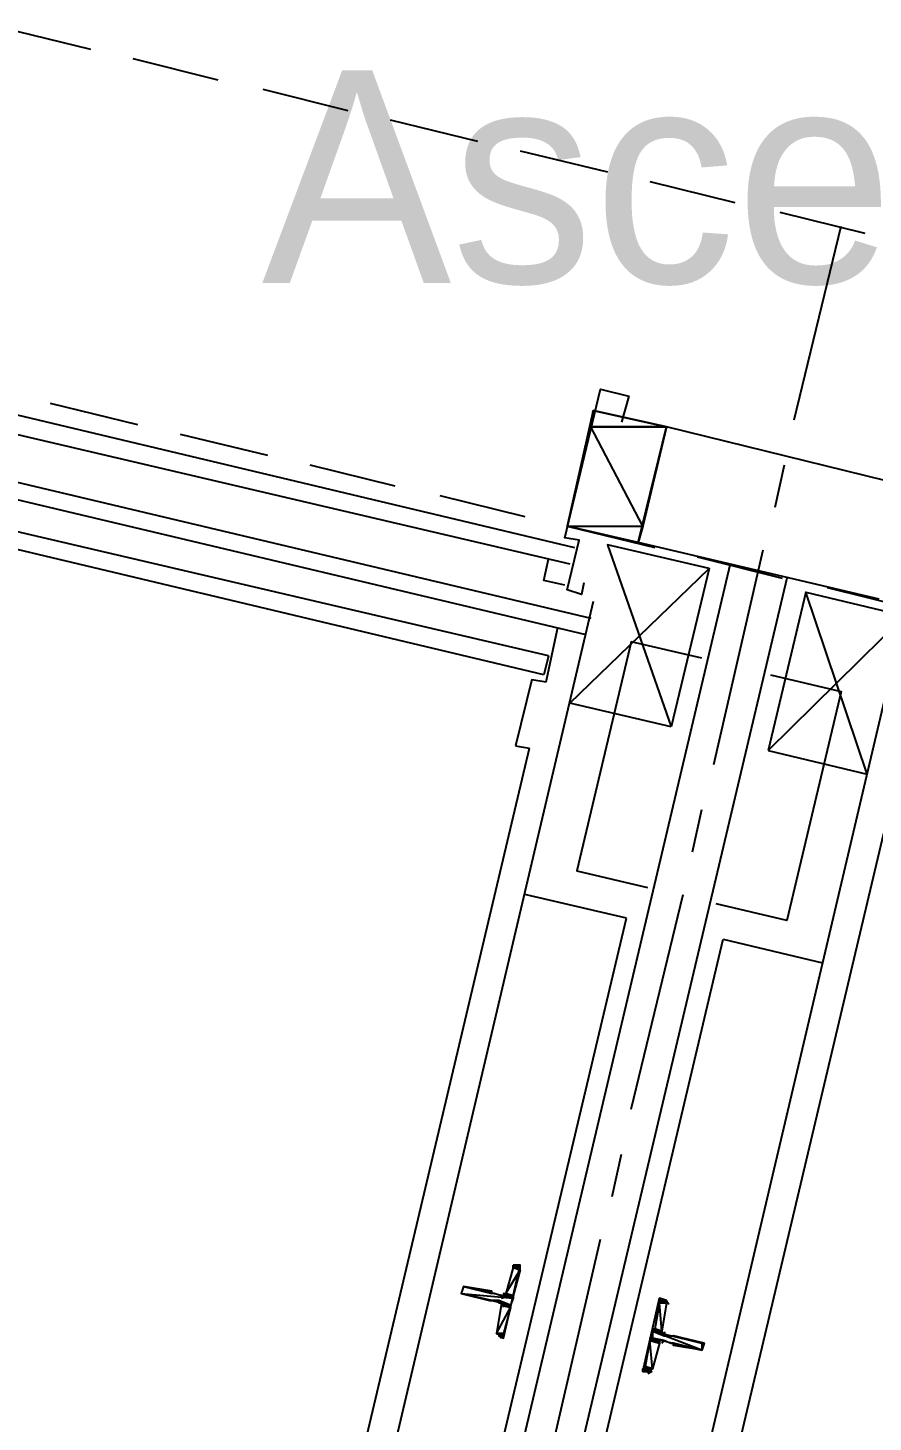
# Model space of a CAD drawing. Header units: feet. Extents: x -84 to 198, y -22 to 181.
# Drawn here: x 78.49 to 83.26, y 113.74 to 121.62 of the extents above; entities that cross this region are included whole.
import ezdxf
from ezdxf.enums import TextEntityAlignment as Align

# ---------------------------------------------------------------- set-up
doc = ezdxf.new("R2010")
doc.units = ezdxf.units.FT
for name, color, linetype in [('A-LINEA', 7, 'CONTINUOUS'), ('A-LINEA-FINA', 9, 'CONTINUOUS'), ('A-MURO-CONCRETO', 8, 'CONTINUOUS'), ('A-NOMBRE-ESPACIO', 2, 'CONTINUOUS')]:
    doc.layers.add(name, color=color, linetype=linetype)

msp = doc.modelspace()

# ---------------------------------------------------------------- linework, layer by layer
at = {"layer": 'A-LINEA'}
for p, q in [((78.3467, 121.6178), (78.84, 121.4978)), ((78.3467, 121.6178), (78.84, 121.4978)), ((79.08, 121.4444), (79.56, 121.3244)), ((79.08, 121.4444), (79.56, 121.3244)), ((79.8133, 121.2711), (80.2933, 121.1511)), ((79.8133, 121.2711), (80.2933, 121.1511)), ((80.5333, 121.0978), (81.0267, 120.9778)), ((80.5333, 121.0978), (81.0267, 120.9778)), ((81.2667, 120.9244), (81.76, 120.8044)), ((81.2667, 120.9244), (81.76, 120.8044)), ((82, 120.7511), (82.48, 120.6311)), ((82, 120.7511), (82.48, 120.6311)), ((82.7333, 120.5778), (83.2133, 120.4578)), ((82.7333, 120.5778), (83.2133, 120.4578)), ((82.8133, 119.4044), (83.08, 120.4978)), ((82.8133, 119.4044), (83.08, 120.4978)), ((74.4133, 120.0044), (81.6667, 118.2844)), ((74.4133, 120.0044), (81.6667, 118.2844)), ((81.64, 118.1911), (74.6667, 119.8444)), ((81.64, 118.1911), (74.6667, 119.8444)), ((78.04, 119.5244), (81.5733, 118.6844)), ((78.04, 119.5244), (81.5733, 118.6844)), ((78.6133, 119.4978), (79.1067, 119.3778)), ((78.6133, 119.4978), (79.1067, 119.3778)), ((81.68, 119.4578), (81.5333, 118.8044)), ((81.68, 119.4578), (81.5333, 118.8044)), ((82.0933, 119.3644), (81.68, 119.4578)), ((82.0933, 119.3644), (81.68, 119.4578)), ((78.0133, 119.4178), (81.5467, 118.5911)), ((78.0133, 119.4178), (81.5467, 118.5911)), ((81.9333, 118.7111), (82.0933, 119.3644)), ((81.9333, 118.7111), (82.0933, 119.3644)), ((83.4533, 119.0311), (82.0933, 119.3644)), ((83.4533, 119.0311), (82.0933, 119.3644)), ((79.3467, 119.3244), (79.84, 119.2044)), ((79.3467, 119.3244), (79.84, 119.2044)), ((80.08, 119.1511), (80.56, 119.0311)), ((80.08, 119.1511), (80.56, 119.0311)), ((82.7067, 118.9111), (82.76, 119.1511)), ((82.7067, 118.9111), (82.76, 119.1511)), ((80.8133, 118.9778), (81.2933, 118.8578)), ((80.8133, 118.9778), (81.2933, 118.8578)), ((81.4267, 118.0711), (77.8933, 118.8978)), ((81.4267, 118.0711), (77.8933, 118.8978)), ((81.4, 117.9644), (77.8667, 118.8044)), ((81.4, 117.9644), (77.8667, 118.8044)), ((81.9333, 118.7111), (81.5333, 118.8044)), ((81.5333, 118.8044), (82.0267, 118.6844)), ((81.9333, 118.7111), (81.5333, 118.8044)), ((81.5333, 118.8044), (82.0267, 118.6844)), ((83.2933, 118.3911), (81.9333, 118.7111)), ((83.2933, 118.3911), (81.9333, 118.7111)), ((82.36, 117.4578), (82.64, 118.6711)), ((82.36, 117.4578), (82.64, 118.6711)), ((82.4533, 118.5911), (80.5333, 110.4711)), ((82.4533, 118.5911), (80.5333, 110.4711)), ((82.2667, 118.6311), (82.7467, 118.5111)), ((82.2667, 118.6311), (82.7467, 118.5111)), ((82.7733, 118.5111), (80.8533, 110.4044)), ((82.7733, 118.5111), (80.8533, 110.4044)), ((82.3333, 118.5644), (82.12, 117.6711)), ((82.3333, 118.5644), (82.12, 117.6711)), ((82.88, 118.4311), (82.6667, 117.5378)), ((82.88, 118.4311), (82.6667, 117.5378)), ((83, 118.4578), (83.48, 118.3378)), ((83, 118.4578), (83.48, 118.3378)), ((81.68, 118.3778), (79.9867, 111.1911)), ((81.68, 118.3778), (79.9867, 111.1911)), ((81.4133, 117.9244), (81.48, 118.2311)), ((81.4133, 117.9244), (81.48, 118.2311)), ((81.4267, 118.0711), (81.4, 117.9644)), ((81.4267, 118.0711), (81.4, 117.9644)), ((83.36, 117.9778), (81.6667, 110.7911)), ((83.36, 117.9778), (81.6667, 110.7911)), ((81.3333, 117.9378), (81.24, 117.5644)), ((81.3333, 117.9378), (81.24, 117.5644)), ((81.3333, 117.9378), (81.4133, 117.9244)), ((81.3333, 117.9378), (81.4133, 117.9244)), ((82.12, 117.6711), (81.5467, 117.8044)), ((82.12, 117.6711), (81.5467, 117.8044)), ((79.9867, 111.9111), (81.32, 117.5511)), ((79.9867, 111.9111), (81.32, 117.5511)), ((81.24, 117.5644), (81.32, 117.5511)), ((81.24, 117.5644), (81.32, 117.5511)), ((82.6667, 117.5378), (83.2267, 117.4044)), ((82.6667, 117.5378), (83.2267, 117.4044)), ((82.24, 116.9644), (82.2933, 117.2044)), ((82.24, 116.9644), (82.2933, 117.2044)), ((81.9867, 111.4311), (83.32, 117.0711)), ((81.9867, 111.4311), (83.32, 117.0711)), ((81.8667, 116.5911), (81.2933, 116.7244)), ((81.8667, 116.5911), (81.2933, 116.7244)), ((81.8933, 115.5111), (82.1867, 116.7244)), ((81.8933, 115.5111), (82.1867, 116.7244)), ((80.5333, 110.9644), (81.8667, 116.5911)), ((80.5333, 110.9644), (81.8667, 116.5911)), ((81.08, 110.8311), (82.4133, 116.4711)), ((81.08, 110.8311), (82.4133, 116.4711)), ((82.4133, 116.4711), (82.9733, 116.3378)), ((82.4133, 116.4711), (82.9733, 116.3378)), ((81.7867, 115.0178), (81.84, 115.2578)), ((81.7867, 115.0178), (81.84, 115.2578)), ((81.44, 113.5644), (81.72, 114.7778)), ((81.44, 113.5644), (81.72, 114.7778)), ((81.2267, 114.6178), (81.1867, 114.4711)), ((81.2267, 114.6178), (81.1867, 114.4711)), ((81.2513, 114.6306), (81.2276, 114.617)), ((81.2513, 114.6306), (81.2276, 114.617)), ((81.1067, 114.4711), (81.1067, 114.4844)), ((81.1067, 114.4711), (81.1067, 114.4844)), ((81.16, 114.4044), (81.1333, 114.2444)), ((81.16, 114.4044), (81.1333, 114.2444)), ((82.0933, 114.4178), (82.0667, 114.2578)), ((82.0933, 114.4178), (82.0667, 114.2578)), ((82.1064, 114.4079), (82.0913, 114.4306)), ((82.1064, 114.4079), (82.0913, 114.4306)), ((81.1469, 114.241), (81.1621, 114.2183)), ((81.1469, 114.241), (81.1621, 114.2183)), ((82.0533, 114.1911), (82.0133, 114.0444)), ((82.0533, 114.1911), (82.0133, 114.0444)), ((81.9887, 114.0183), (82.0124, 114.0318)), ((81.9887, 114.0183), (82.0124, 114.0318))]:
    msp.add_line(p, q, dxfattribs=at)
for points in [[(81.6267, 118.4844), (81.6133, 118.4178), (81.5333, 118.4444), (81.6, 118.7244), (81.52, 118.7378), (81.72, 119.5778), (81.88, 119.5378), (81.84, 119.3911)], [(81.6267, 118.4844), (81.6133, 118.4178), (81.5333, 118.4444), (81.6, 118.7244), (81.52, 118.7378), (81.72, 119.5778), (81.88, 119.5378), (81.84, 119.3911)], [(81.5467, 117.8044), (82.3333, 118.5644), (81.76, 118.6978), (82.12, 117.6711)], [(81.5467, 117.8044), (82.3333, 118.5644), (81.76, 118.6978), (82.12, 117.6711)], [(81.52, 118.4711), (81.4, 118.4978), (81.4267, 118.6178)], [(81.52, 118.4711), (81.4, 118.4978), (81.4267, 118.6178)], [(83.2267, 117.4044), (82.88, 118.4311), (83.44, 118.2978), (82.6667, 117.5378)], [(83.2267, 117.4044), (82.88, 118.4311), (83.44, 118.2978), (82.6667, 117.5378)], [(82.2933, 118.0578), (81.8933, 118.1511), (81.5867, 116.8578), (81.9867, 116.7644)], [(82.2933, 118.0578), (81.8933, 118.1511), (81.5867, 116.8578), (81.9867, 116.7644)], [(82.68, 117.9644), (83.08, 117.8711), (82.7733, 116.5778), (82.3733, 116.6711)], [(82.68, 117.9644), (83.08, 117.8711), (82.7733, 116.5778), (82.3733, 116.6711)], [(81.16, 114.2311), (81.1733, 114.2178), (81.2667, 114.6311), (81.2533, 114.6311)], [(81.16, 114.2311), (81.1733, 114.2178), (81.2667, 114.6311), (81.2533, 114.6311)], [(81.1067, 114.4844), (80.9467, 114.5111), (80.9333, 114.4711), (81.0933, 114.4311)], [(81.1067, 114.4844), (80.9467, 114.5111), (80.9333, 114.4711), (81.0933, 114.4311)], [(81.1467, 114.4311), (81.1067, 114.4311), (81.1067, 114.4311)], [(81.1467, 114.4311), (81.1067, 114.4311), (81.1067, 114.4311)], [(81.16, 114.4578), (81.12, 114.4711), (81.12, 114.4711)], [(81.16, 114.4578), (81.12, 114.4711), (81.12, 114.4711)], [(81.1728, 114.3932), (81.1704, 114.4083), (81.1579, 114.4172)], [(81.1728, 114.3932), (81.1704, 114.4083), (81.1579, 114.4172)], [(81.1621, 114.445), (81.1772, 114.4474), (81.1861, 114.4598)], [(81.1621, 114.445), (81.1772, 114.4474), (81.1861, 114.4598)], [(81.9867, 114.0311), (81.96, 114.0311), (82.0533, 114.4444), (82.08, 114.4311)], [(81.9867, 114.0311), (81.96, 114.0311), (82.0533, 114.4444), (82.08, 114.4311)], [(82.0805, 114.2557), (82.083, 114.2406), (82.0954, 114.2316)], [(82.0805, 114.2557), (82.083, 114.2406), (82.0954, 114.2316)], [(82.0913, 114.2039), (82.0762, 114.2015), (82.0672, 114.189)], [(82.0913, 114.2039), (82.0762, 114.2015), (82.0672, 114.189)], [(82.08, 114.2311), (82.1333, 114.2311), (82.1333, 114.2311), (82.1333, 114.2311)], [(82.08, 114.2311), (82.1333, 114.2311), (82.1333, 114.2311), (82.1333, 114.2311)], [(82.08, 114.2044), (82.12, 114.1911), (82.12, 114.1911)], [(82.08, 114.2044), (82.12, 114.1911), (82.12, 114.1911)], [(82.1333, 114.2311), (82.3067, 114.1911), (82.2933, 114.1511), (82.1333, 114.1778), (82.1333, 114.1911)], [(82.1333, 114.2311), (82.3067, 114.1911), (82.2933, 114.1511), (82.1333, 114.1778), (82.1333, 114.1911)]]:
    msp.add_lwpolyline(points, dxfattribs=at)
at = {"layer": 'A-LINEA-FINA'}
for p, q in [((81.2667, 114.6178), (81.2267, 114.6311)), ((81.2667, 114.6178), (81.2267, 114.6311)), ((81.2667, 114.6178), (81.2267, 114.6178)), ((81.2667, 114.6178), (81.2267, 114.6178)), ((81.2667, 114.6178), (81.24, 114.6311)), ((81.2667, 114.6311), (81.24, 114.6311)), ((81.2667, 114.6178), (81.24, 114.6311)), ((81.2667, 114.6311), (81.24, 114.6311)), ((81.2667, 114.6311), (81.2533, 114.6311)), ((81.2667, 114.6311), (81.2533, 114.6311)), ((81.1067, 114.4711), (80.9467, 114.5111)), ((81.1067, 114.4711), (80.9467, 114.5111)), ((81.1067, 114.4711), (80.9467, 114.5111)), ((81.1067, 114.4711), (80.9467, 114.5111)), ((81.0933, 114.4311), (80.9333, 114.4711)), ((81.1067, 114.4311), (80.9333, 114.4711)), ((81.0933, 114.4311), (80.9333, 114.4711)), ((81.1067, 114.4311), (80.9333, 114.4711)), ((81.2133, 114.4044), (81.1467, 114.4178)), ((81.2133, 114.4044), (81.1467, 114.4178)), ((81.2267, 114.4444), (81.16, 114.4578)), ((81.2267, 114.4444), (81.16, 114.4578)), ((81.2133, 114.4044), (81.16, 114.4178)), ((81.2133, 114.4044), (81.16, 114.4178)), ((81.2133, 114.3911), (81.16, 114.4044)), ((81.2133, 114.3911), (81.16, 114.4044)), ((82.0533, 114.4444), (82.0933, 114.4311)), ((82.0533, 114.4444), (82.08, 114.4311)), ((82.0533, 114.4444), (82.0933, 114.4311)), ((82.0533, 114.4444), (82.08, 114.4311)), ((82.0533, 114.4311), (82.0933, 114.4178)), ((82.0533, 114.4311), (82.0933, 114.4178)), ((82.0133, 114.2711), (82.0667, 114.2578)), ((82.0133, 114.2711), (82.0667, 114.2578)), ((82.0133, 114.2578), (82.08, 114.2311)), ((82.0133, 114.2578), (82.08, 114.2444)), ((82.0133, 114.2578), (82.08, 114.2311)), ((82.0133, 114.2578), (82.08, 114.2444)), ((81.1733, 114.2178), (81.1467, 114.2311)), ((81.1733, 114.2311), (81.1467, 114.2311)), ((81.1733, 114.2178), (81.1467, 114.2311)), ((81.1733, 114.2311), (81.1467, 114.2311)), ((81.1733, 114.2178), (81.16, 114.2311)), ((81.1733, 114.2178), (81.16, 114.2311)), ((82, 114.2178), (82.0533, 114.2044)), ((82, 114.2178), (82.0533, 114.2044)), ((82, 114.2044), (82.0533, 114.1911)), ((82, 114.2044), (82.0533, 114.1911)), ((82.0133, 114.2178), (82.0667, 114.2044)), ((82.0133, 114.2178), (82.0667, 114.2044)), ((82.1333, 114.2311), (82.2933, 114.1911)), ((82.1333, 114.2311), (82.2933, 114.1911)), ((82.1333, 114.2311), (82.3067, 114.1911)), ((82.1333, 114.2311), (82.2933, 114.1911)), ((82.1333, 114.2311), (82.2933, 114.1911)), ((82.1333, 114.2311), (82.3067, 114.1911)), ((82.1333, 114.1911), (82.2933, 114.1511)), ((82.1333, 114.1911), (82.2933, 114.1511)), ((81.96, 114.0444), (82, 114.0311)), ((81.96, 114.0444), (82, 114.0311)), ((81.96, 114.0311), (81.9867, 114.0311)), ((81.96, 114.0311), (81.9867, 114.0311))]:
    msp.add_line(p, q, dxfattribs=at)
for points in [[(81.1867, 114.4711), (81.2667, 114.6044), (81.2267, 114.6178), (81.1867, 114.4711), (81.1867, 114.4711)], [(81.1867, 114.4711), (81.2667, 114.6044), (81.2267, 114.6178), (81.1867, 114.4711), (81.1867, 114.4711)], [(81.2267, 114.4578), (81.1867, 114.4711), (81.2667, 114.6044), (81.2267, 114.4578)], [(81.2267, 114.4578), (81.1867, 114.4711), (81.2667, 114.6044), (81.2267, 114.4578)], [(81.2267, 114.6311), (81.2667, 114.6178), (81.2267, 114.6178), (81.2267, 114.6311)], [(81.2267, 114.6311), (81.2667, 114.6178), (81.24, 114.6311), (81.2267, 114.6311)], [(81.2267, 114.6311), (81.2667, 114.6178), (81.2267, 114.6178), (81.2267, 114.6311)], [(81.2267, 114.6311), (81.2667, 114.6178), (81.24, 114.6311), (81.2267, 114.6311)], [(81.2267, 114.6178), (81.2667, 114.6178), (81.2667, 114.6178), (81.2267, 114.6178)], [(81.2667, 114.6178), (81.2667, 114.6178), (81.2267, 114.6178), (81.2667, 114.6178)], [(81.2667, 114.6178), (81.2267, 114.6178), (81.2667, 114.6044), (81.2667, 114.6178), (81.2667, 114.6178)], [(81.2267, 114.6178), (81.2667, 114.6178), (81.2667, 114.6178), (81.2267, 114.6178), (81.2267, 114.6178)], [(81.2267, 114.6178), (81.2667, 114.6178), (81.2667, 114.6178), (81.2267, 114.6178)], [(81.2667, 114.6178), (81.2667, 114.6178), (81.2267, 114.6178), (81.2667, 114.6178)], [(81.2667, 114.6178), (81.2267, 114.6178), (81.2667, 114.6044), (81.2667, 114.6178), (81.2667, 114.6178)], [(81.2267, 114.6178), (81.2667, 114.6178), (81.2667, 114.6178), (81.2267, 114.6178), (81.2267, 114.6178)], [(81.24, 114.6311), (81.2667, 114.6178), (81.2667, 114.6178), (81.24, 114.6311), (81.24, 114.6311)], [(81.2667, 114.6311), (81.2667, 114.6311), (81.24, 114.6311), (81.2667, 114.6311)], [(81.2667, 114.6311), (81.24, 114.6311), (81.2667, 114.6178), (81.2667, 114.6311), (81.2667, 114.6311)], [(81.24, 114.6311), (81.2667, 114.6311), (81.2533, 114.6311), (81.24, 114.6311)], [(81.24, 114.6311), (81.2667, 114.6178), (81.2667, 114.6178), (81.24, 114.6311), (81.24, 114.6311)], [(81.2667, 114.6311), (81.2667, 114.6311), (81.24, 114.6311), (81.2667, 114.6311)], [(81.2667, 114.6311), (81.24, 114.6311), (81.2667, 114.6178), (81.2667, 114.6311), (81.2667, 114.6311)], [(81.24, 114.6311), (81.2667, 114.6311), (81.2533, 114.6311), (81.24, 114.6311)], [(81.2533, 114.6311), (81.2667, 114.6311), (81.2667, 114.6311), (81.2533, 114.6311), (81.2533, 114.6311)], [(81.2533, 114.6311), (81.2667, 114.6311), (81.2667, 114.6311), (81.2533, 114.6311), (81.2533, 114.6311)], [(80.9333, 114.4711), (81.2267, 114.4444), (80.9467, 114.5111), (80.9333, 114.4711), (80.9333, 114.4711)], [(80.9333, 114.4711), (81.2267, 114.4444), (80.9467, 114.5111), (80.9333, 114.4711), (80.9333, 114.4711)], [(81.1067, 114.4711), (81.1067, 114.4711), (80.9467, 114.5111), (81.1067, 114.4711)], [(81.1067, 114.4711), (80.9467, 114.5111), (81.12, 114.4711), (81.1067, 114.4711), (81.1067, 114.4711)], [(80.9467, 114.5111), (81.1067, 114.4711), (81.1067, 114.4711), (80.9467, 114.5111)], [(81.1067, 114.4711), (81.1067, 114.4711), (80.9467, 114.5111), (81.1067, 114.4711), (81.1067, 114.4711)], [(80.9467, 114.5111), (81.1067, 114.4711), (81.1067, 114.4711), (80.9467, 114.5111)], [(81.1067, 114.4711), (81.1067, 114.4711), (80.9467, 114.5111), (81.1067, 114.4711)], [(80.9467, 114.5111), (81.1067, 114.4711), (81.1067, 114.4711), (80.9467, 114.5111), (80.9467, 114.5111)], [(80.9467, 114.5111), (81.1067, 114.4711), (81.1067, 114.4711), (80.9467, 114.5111)], [(81.1067, 114.4711), (81.1067, 114.4711), (80.9467, 114.5111), (81.1067, 114.4711), (81.1067, 114.4711)], [(80.9467, 114.5111), (81.1067, 114.4711), (81.1067, 114.4711), (80.9467, 114.5111)], [(81.1067, 114.4711), (81.1067, 114.4711), (80.9467, 114.5111), (81.1067, 114.4711)], [(80.9467, 114.5111), (81.1067, 114.4711), (81.1067, 114.4711), (80.9467, 114.5111), (80.9467, 114.5111)], [(80.9467, 114.5111), (81.1067, 114.4711), (81.1067, 114.4711), (80.9467, 114.5111)], [(81.1067, 114.4711), (81.1067, 114.4711), (80.9467, 114.5111), (81.1067, 114.4711), (81.1067, 114.4711)], [(81.1067, 114.4844), (81.1067, 114.4844), (80.9467, 114.5111), (81.1067, 114.4844)], [(81.1067, 114.4844), (80.9467, 114.5111), (81.1067, 114.4711), (81.1067, 114.4844), (81.1067, 114.4844)], [(81.1067, 114.4711), (81.1067, 114.4711), (80.9467, 114.5111), (81.1067, 114.4711)], [(81.1067, 114.4711), (80.9467, 114.5111), (81.12, 114.4711), (81.1067, 114.4711), (81.1067, 114.4711)], [(80.9467, 114.5111), (81.1067, 114.4711), (81.1067, 114.4711), (80.9467, 114.5111)], [(81.1067, 114.4711), (81.1067, 114.4711), (80.9467, 114.5111), (81.1067, 114.4711), (81.1067, 114.4711)], [(80.9467, 114.5111), (81.1067, 114.4711), (81.1067, 114.4711), (80.9467, 114.5111)], [(81.1067, 114.4711), (81.1067, 114.4711), (80.9467, 114.5111), (81.1067, 114.4711)], [(80.9467, 114.5111), (81.1067, 114.4711), (81.1067, 114.4711), (80.9467, 114.5111), (80.9467, 114.5111)], [(80.9467, 114.5111), (81.1067, 114.4711), (81.1067, 114.4711), (80.9467, 114.5111)], [(81.1067, 114.4711), (81.1067, 114.4711), (80.9467, 114.5111), (81.1067, 114.4711), (81.1067, 114.4711)], [(80.9467, 114.5111), (81.1067, 114.4711), (81.1067, 114.4711), (80.9467, 114.5111)], [(81.1067, 114.4711), (81.1067, 114.4711), (80.9467, 114.5111), (81.1067, 114.4711)], [(80.9467, 114.5111), (81.1067, 114.4711), (81.1067, 114.4711), (80.9467, 114.5111), (80.9467, 114.5111)], [(80.9467, 114.5111), (81.1067, 114.4711), (81.1067, 114.4711), (80.9467, 114.5111)], [(81.1067, 114.4711), (81.1067, 114.4711), (80.9467, 114.5111), (81.1067, 114.4711), (81.1067, 114.4711)], [(81.1067, 114.4844), (81.1067, 114.4844), (80.9467, 114.5111), (81.1067, 114.4844)], [(81.1067, 114.4844), (80.9467, 114.5111), (81.1067, 114.4711), (81.1067, 114.4844), (81.1067, 114.4844)], [(80.9333, 114.4711), (81.0933, 114.4311), (81.0933, 114.4311), (80.9333, 114.4711)], [(81.0933, 114.4311), (81.0933, 114.4311), (80.9333, 114.4711), (81.0933, 114.4311), (81.0933, 114.4311)], [(80.9333, 114.4711), (81.0933, 114.4311), (81.0933, 114.4311), (80.9333, 114.4711)], [(81.0933, 114.4311), (81.0933, 114.4311), (80.9333, 114.4711), (81.0933, 114.4311)], [(80.9333, 114.4711), (81.0933, 114.4311), (81.0933, 114.4311), (80.9333, 114.4711), (80.9333, 114.4711)], [(80.9333, 114.4711), (81.0933, 114.4311), (81.0933, 114.4311), (80.9333, 114.4711)], [(81.0933, 114.4311), (81.0933, 114.4311), (80.9333, 114.4711), (81.0933, 114.4311), (81.0933, 114.4311)], [(80.9333, 114.4711), (81.1067, 114.4311), (81.1067, 114.4311), (80.9333, 114.4711)], [(81.1067, 114.4311), (81.1067, 114.4311), (80.9333, 114.4711), (81.1067, 114.4311)], [(81.1067, 114.4311), (80.9333, 114.4711), (81.0933, 114.4311), (81.1067, 114.4311), (81.1067, 114.4311)], [(80.9333, 114.4711), (81.1067, 114.4311), (81.1067, 114.4311), (80.9333, 114.4711)], [(81.1067, 114.4311), (81.1067, 114.4311), (80.9333, 114.4711), (81.1067, 114.4311), (81.1067, 114.4311)], [(80.9333, 114.4711), (81.1067, 114.4311), (81.1067, 114.4311), (80.9333, 114.4711)], [(81.1067, 114.4311), (81.1067, 114.4311), (80.9333, 114.4711), (81.1067, 114.4311), (81.1067, 114.4311)], [(80.9333, 114.4711), (81.1067, 114.4311), (81.1067, 114.4311), (80.9333, 114.4711)], [(81.1067, 114.4311), (81.1067, 114.4311), (80.9333, 114.4711), (81.1067, 114.4311), (81.1067, 114.4311)], [(81.2133, 114.4044), (80.9333, 114.4711), (81.2267, 114.4444), (81.2133, 114.4044)], [(80.9333, 114.4711), (81.0933, 114.4311), (81.0933, 114.4311), (80.9333, 114.4711)], [(81.0933, 114.4311), (81.0933, 114.4311), (80.9333, 114.4711), (81.0933, 114.4311), (81.0933, 114.4311)], [(80.9333, 114.4711), (81.0933, 114.4311), (81.0933, 114.4311), (80.9333, 114.4711)], [(81.0933, 114.4311), (81.0933, 114.4311), (80.9333, 114.4711), (81.0933, 114.4311)], [(80.9333, 114.4711), (81.0933, 114.4311), (81.0933, 114.4311), (80.9333, 114.4711), (80.9333, 114.4711)], [(80.9333, 114.4711), (81.0933, 114.4311), (81.0933, 114.4311), (80.9333, 114.4711)], [(81.0933, 114.4311), (81.0933, 114.4311), (80.9333, 114.4711), (81.0933, 114.4311), (81.0933, 114.4311)], [(80.9333, 114.4711), (81.1067, 114.4311), (81.1067, 114.4311), (80.9333, 114.4711)], [(81.1067, 114.4311), (81.1067, 114.4311), (80.9333, 114.4711), (81.1067, 114.4311)], [(81.1067, 114.4311), (80.9333, 114.4711), (81.0933, 114.4311), (81.1067, 114.4311), (81.1067, 114.4311)], [(80.9333, 114.4711), (81.1067, 114.4311), (81.1067, 114.4311), (80.9333, 114.4711)], [(81.1067, 114.4311), (81.1067, 114.4311), (80.9333, 114.4711), (81.1067, 114.4311), (81.1067, 114.4311)], [(80.9333, 114.4711), (81.1067, 114.4311), (81.1067, 114.4311), (80.9333, 114.4711)], [(81.1067, 114.4311), (81.1067, 114.4311), (80.9333, 114.4711), (81.1067, 114.4311), (81.1067, 114.4311)], [(80.9333, 114.4711), (81.1067, 114.4311), (81.1067, 114.4311), (80.9333, 114.4711)], [(81.1067, 114.4311), (81.1067, 114.4311), (80.9333, 114.4711), (81.1067, 114.4311), (81.1067, 114.4311)], [(81.2133, 114.4044), (80.9333, 114.4711), (81.2267, 114.4444), (81.2133, 114.4044)], [(81.1333, 114.2444), (81.2133, 114.3911), (81.16, 114.4044), (81.1333, 114.2444)], [(81.1333, 114.2444), (81.2133, 114.3911), (81.16, 114.4044), (81.1333, 114.2444)], [(81.1467, 114.4178), (81.2133, 114.4044), (81.1467, 114.4311), (81.1467, 114.4178), (81.1467, 114.4178)], [(81.1467, 114.4178), (81.2133, 114.4044), (81.1467, 114.4311), (81.1467, 114.4178), (81.1467, 114.4178)], [(81.16, 114.4178), (81.2133, 114.4044), (81.1467, 114.4178), (81.16, 114.4178), (81.16, 114.4178)], [(81.16, 114.4178), (81.2133, 114.4044), (81.1467, 114.4178), (81.16, 114.4178), (81.16, 114.4178)], [(81.16, 114.4578), (81.2267, 114.4444), (81.2267, 114.4444), (81.16, 114.4578)], [(81.2267, 114.4444), (81.2267, 114.4444), (81.16, 114.4578), (81.2267, 114.4444), (81.2267, 114.4444)], [(81.16, 114.4578), (81.2267, 114.4444), (81.2267, 114.4444), (81.16, 114.4578)], [(81.2267, 114.4444), (81.2267, 114.4444), (81.16, 114.4578), (81.2267, 114.4444), (81.2267, 114.4444)], [(81.16, 114.4578), (81.2267, 114.4444), (81.1733, 114.4578), (81.16, 114.4578), (81.16, 114.4578)], [(81.16, 114.4578), (81.2267, 114.4444), (81.2267, 114.4444), (81.16, 114.4578)], [(81.2267, 114.4444), (81.2267, 114.4444), (81.16, 114.4578), (81.2267, 114.4444), (81.2267, 114.4444)], [(81.16, 114.4578), (81.2267, 114.4444), (81.2267, 114.4444), (81.16, 114.4578)], [(81.2267, 114.4444), (81.2267, 114.4444), (81.16, 114.4578), (81.2267, 114.4444), (81.2267, 114.4444)], [(81.16, 114.4578), (81.2267, 114.4444), (81.1733, 114.4578), (81.16, 114.4578), (81.16, 114.4578)], [(81.16, 114.4044), (81.2133, 114.4044), (81.16, 114.4178), (81.16, 114.4044), (81.16, 114.4044)], [(81.16, 114.4178), (81.2133, 114.4044), (81.2133, 114.4044), (81.16, 114.4178)], [(81.2133, 114.4044), (81.2133, 114.4044), (81.16, 114.4178), (81.2133, 114.4044), (81.2133, 114.4044)], [(81.16, 114.4178), (81.2133, 114.4044), (81.2133, 114.4044), (81.16, 114.4178)], [(81.2133, 114.4044), (81.2133, 114.4044), (81.16, 114.4178), (81.2133, 114.4044), (81.2133, 114.4044)], [(81.16, 114.4178), (81.2133, 114.4044), (81.2133, 114.4044), (81.16, 114.4178)], [(81.2133, 114.4044), (81.2133, 114.4044), (81.16, 114.4178), (81.2133, 114.4044), (81.2133, 114.4044)], [(81.16, 114.4178), (81.2133, 114.4044), (81.2133, 114.4044), (81.16, 114.4178)], [(81.2133, 114.4044), (81.2133, 114.4044), (81.16, 114.4178), (81.2133, 114.4044), (81.2133, 114.4044)], [(81.16, 114.4044), (81.2133, 114.4044), (81.16, 114.4178), (81.16, 114.4044), (81.16, 114.4044)], [(81.16, 114.4178), (81.2133, 114.4044), (81.2133, 114.4044), (81.16, 114.4178)], [(81.2133, 114.4044), (81.2133, 114.4044), (81.16, 114.4178), (81.2133, 114.4044), (81.2133, 114.4044)], [(81.16, 114.4178), (81.2133, 114.4044), (81.2133, 114.4044), (81.16, 114.4178)], [(81.2133, 114.4044), (81.2133, 114.4044), (81.16, 114.4178), (81.2133, 114.4044), (81.2133, 114.4044)], [(81.16, 114.4178), (81.2133, 114.4044), (81.2133, 114.4044), (81.16, 114.4178)], [(81.2133, 114.4044), (81.2133, 114.4044), (81.16, 114.4178), (81.2133, 114.4044), (81.2133, 114.4044)], [(81.16, 114.4178), (81.2133, 114.4044), (81.2133, 114.4044), (81.16, 114.4178)], [(81.2133, 114.4044), (81.2133, 114.4044), (81.16, 114.4178), (81.2133, 114.4044), (81.2133, 114.4044)], [(81.16, 114.4044), (81.2133, 114.3911), (81.2133, 114.3911), (81.16, 114.4044)], [(81.2133, 114.3911), (81.2133, 114.3911), (81.16, 114.4044), (81.2133, 114.3911)], [(81.2133, 114.3911), (81.16, 114.4044), (81.2133, 114.3911), (81.2133, 114.3911), (81.2133, 114.3911)], [(81.2133, 114.3911), (81.16, 114.4044), (81.2133, 114.4044), (81.2133, 114.3911)], [(81.16, 114.4044), (81.2133, 114.3911), (81.2133, 114.3911), (81.16, 114.4044)], [(81.2133, 114.3911), (81.2133, 114.3911), (81.16, 114.4044), (81.2133, 114.3911)], [(81.2133, 114.3911), (81.16, 114.4044), (81.2133, 114.3911), (81.2133, 114.3911), (81.2133, 114.3911)], [(81.2133, 114.3911), (81.16, 114.4044), (81.2133, 114.4044), (81.2133, 114.3911)], [(81.1733, 114.4578), (81.2267, 114.4578), (81.1733, 114.4711), (81.1733, 114.4578)], [(81.2267, 114.4578), (81.1733, 114.4711), (81.1867, 114.4711), (81.2267, 114.4578), (81.2267, 114.4578)], [(81.1733, 114.4711), (81.2267, 114.4578), (81.2267, 114.4578), (81.1733, 114.4711)], [(81.1733, 114.4578), (81.2267, 114.4578), (81.1733, 114.4711), (81.1733, 114.4578)], [(81.2267, 114.4578), (81.1733, 114.4711), (81.1867, 114.4711), (81.2267, 114.4578), (81.2267, 114.4578)], [(81.1733, 114.4711), (81.2267, 114.4578), (81.2267, 114.4578), (81.1733, 114.4711)], [(81.1733, 114.4578), (81.2267, 114.4444), (81.2267, 114.4444), (81.1733, 114.4578)], [(81.2267, 114.4444), (81.2267, 114.4444), (81.1733, 114.4578), (81.2267, 114.4444), (81.2267, 114.4444)], [(81.1733, 114.4578), (81.2267, 114.4444), (81.2267, 114.4444), (81.1733, 114.4578)], [(81.2267, 114.4444), (81.2267, 114.4444), (81.1733, 114.4578), (81.2267, 114.4444), (81.2267, 114.4444)], [(81.1733, 114.4578), (81.2267, 114.4444), (81.2267, 114.4444), (81.1733, 114.4578)], [(81.2267, 114.4444), (81.2267, 114.4444), (81.1733, 114.4578), (81.2267, 114.4444), (81.2267, 114.4444)], [(81.2267, 114.4444), (81.1733, 114.4578), (81.2267, 114.4578), (81.2267, 114.4444)], [(81.1733, 114.4578), (81.2267, 114.4444), (81.2267, 114.4444), (81.1733, 114.4578)], [(81.2267, 114.4444), (81.2267, 114.4444), (81.1733, 114.4578), (81.2267, 114.4444), (81.2267, 114.4444)], [(81.1733, 114.4578), (81.2267, 114.4444), (81.2267, 114.4444), (81.1733, 114.4578)], [(81.2267, 114.4444), (81.2267, 114.4444), (81.1733, 114.4578), (81.2267, 114.4444), (81.2267, 114.4444)], [(81.1733, 114.4578), (81.2267, 114.4444), (81.2267, 114.4444), (81.1733, 114.4578)], [(81.2267, 114.4444), (81.2267, 114.4444), (81.1733, 114.4578), (81.2267, 114.4444), (81.2267, 114.4444)], [(81.2267, 114.4444), (81.1733, 114.4578), (81.2267, 114.4578), (81.2267, 114.4444)], [(81.2267, 114.4578), (81.2267, 114.4578), (81.1867, 114.4711), (81.2267, 114.4578)], [(81.2267, 114.4578), (81.1867, 114.4711), (81.2267, 114.4578), (81.2267, 114.4578), (81.2267, 114.4578)], [(81.2267, 114.4578), (81.2267, 114.4578), (81.1867, 114.4711), (81.2267, 114.4578)], [(81.2267, 114.4578), (81.1867, 114.4711), (81.2267, 114.4578), (81.2267, 114.4578), (81.2267, 114.4578)], [(82.0267, 114.2711), (82.0667, 114.2578), (82.0533, 114.4178), (82.0267, 114.2711)], [(82.0267, 114.2711), (82.0667, 114.2578), (82.0533, 114.4178), (82.0267, 114.2711)], [(82.0533, 114.4444), (82.0533, 114.4444), (82.0933, 114.4311), (82.0533, 114.4444)], [(82.0533, 114.4444), (82.0933, 114.4311), (82.0533, 114.4311), (82.0533, 114.4444), (82.0533, 114.4444)], [(82.0933, 114.4311), (82.0533, 114.4444), (82.08, 114.4311), (82.0933, 114.4311)], [(82.08, 114.4311), (82.0533, 114.4444), (82.0533, 114.4444), (82.08, 114.4311), (82.08, 114.4311)], [(82.0533, 114.4444), (82.0533, 114.4444), (82.0933, 114.4311), (82.0533, 114.4444)], [(82.0533, 114.4444), (82.0933, 114.4311), (82.0533, 114.4311), (82.0533, 114.4444), (82.0533, 114.4444)], [(82.0933, 114.4311), (82.0533, 114.4444), (82.08, 114.4311), (82.0933, 114.4311)], [(82.08, 114.4311), (82.0533, 114.4444), (82.0533, 114.4444), (82.08, 114.4311), (82.08, 114.4311)], [(82.0933, 114.4311), (82.0933, 114.4178), (82.0533, 114.4311), (82.0933, 114.4311)], [(82.0933, 114.4178), (82.0533, 114.4311), (82.0533, 114.4311), (82.0933, 114.4178)], [(82.0533, 114.4311), (82.0533, 114.4311), (82.0933, 114.4178), (82.0533, 114.4311)], [(82.0933, 114.4178), (82.0533, 114.4311), (82.0533, 114.4311), (82.0933, 114.4178)], [(82.0533, 114.4311), (82.0533, 114.4311), (82.0933, 114.4178), (82.0533, 114.4311)], [(82.0533, 114.4311), (82.0933, 114.4178), (82.0533, 114.4178), (82.0533, 114.4311), (82.0533, 114.4311)], [(82.0933, 114.4178), (82.0533, 114.4311), (82.0533, 114.4311), (82.0933, 114.4178)], [(82.0533, 114.4311), (82.0533, 114.4311), (82.0933, 114.4311), (82.0533, 114.4311)], [(82.0533, 114.4311), (82.0933, 114.4311), (82.0533, 114.4311), (82.0533, 114.4311), (82.0533, 114.4311)], [(82.0933, 114.4311), (82.0933, 114.4178), (82.0533, 114.4311), (82.0933, 114.4311)], [(82.0933, 114.4178), (82.0533, 114.4311), (82.0533, 114.4311), (82.0933, 114.4178)], [(82.0533, 114.4311), (82.0533, 114.4311), (82.0933, 114.4178), (82.0533, 114.4311)], [(82.0933, 114.4178), (82.0533, 114.4311), (82.0533, 114.4311), (82.0933, 114.4178)], [(82.0533, 114.4311), (82.0533, 114.4311), (82.0933, 114.4178), (82.0533, 114.4311)], [(82.0533, 114.4311), (82.0933, 114.4178), (82.0533, 114.4178), (82.0533, 114.4311), (82.0533, 114.4311)], [(82.0933, 114.4178), (82.0533, 114.4311), (82.0533, 114.4311), (82.0933, 114.4178)], [(82.0533, 114.4311), (82.0533, 114.4311), (82.0933, 114.4311), (82.0533, 114.4311)], [(82.0533, 114.4311), (82.0933, 114.4311), (82.0533, 114.4311), (82.0533, 114.4311), (82.0533, 114.4311)], [(82.0667, 114.2578), (82.0533, 114.4178), (82.0933, 114.4178), (82.0667, 114.2578), (82.0667, 114.2578)], [(82.0667, 114.2578), (82.0533, 114.4178), (82.0933, 114.4178), (82.0667, 114.2578), (82.0667, 114.2578)], [(81.1733, 114.2444), (81.1333, 114.2444), (81.2133, 114.3911), (81.1733, 114.2444)], [(81.1733, 114.2444), (81.1333, 114.2444), (81.2133, 114.3911), (81.1733, 114.2444)], [(81.1733, 114.2311), (81.1467, 114.2444), (81.1333, 114.2444), (81.1733, 114.2311), (81.1733, 114.2311)], [(81.1733, 114.2311), (81.1733, 114.2311), (81.1333, 114.2444), (81.1733, 114.2311)], [(81.1733, 114.2311), (81.1333, 114.2444), (81.1733, 114.2311), (81.1733, 114.2311), (81.1733, 114.2311)], [(81.1733, 114.2444), (81.1733, 114.2444), (81.1333, 114.2444), (81.1733, 114.2444)], [(81.1733, 114.2444), (81.1333, 114.2444), (81.1733, 114.2311), (81.1733, 114.2444), (81.1733, 114.2444)], [(81.1733, 114.2311), (81.1467, 114.2444), (81.1333, 114.2444), (81.1733, 114.2311), (81.1733, 114.2311)], [(81.1733, 114.2311), (81.1733, 114.2311), (81.1333, 114.2444), (81.1733, 114.2311)], [(81.1733, 114.2311), (81.1333, 114.2444), (81.1733, 114.2311), (81.1733, 114.2311), (81.1733, 114.2311)], [(81.1733, 114.2444), (81.1733, 114.2444), (81.1333, 114.2444), (81.1733, 114.2444)], [(81.1733, 114.2444), (81.1333, 114.2444), (81.1733, 114.2311), (81.1733, 114.2444), (81.1733, 114.2444)], [(81.1467, 114.2311), (81.1733, 114.2311), (81.1467, 114.2444), (81.1467, 114.2311)], [(81.1467, 114.2444), (81.1733, 114.2311), (81.1733, 114.2311), (81.1467, 114.2444)], [(81.1467, 114.2311), (81.1733, 114.2311), (81.1467, 114.2444), (81.1467, 114.2311)], [(81.1467, 114.2444), (81.1733, 114.2311), (81.1733, 114.2311), (81.1467, 114.2444)], [(82.0133, 114.2578), (82.0667, 114.2444), (82.0133, 114.2711), (82.0133, 114.2578)], [(82.0667, 114.2444), (82.0133, 114.2711), (82.0667, 114.2578), (82.0667, 114.2444)], [(82.0667, 114.2578), (82.0133, 114.2711), (82.0133, 114.2711), (82.0667, 114.2578), (82.0667, 114.2578)], [(82.0267, 114.2711), (82.0667, 114.2578), (82.0133, 114.2711), (82.0267, 114.2711), (82.0267, 114.2711)], [(82.0133, 114.2578), (82.0667, 114.2444), (82.0133, 114.2711), (82.0133, 114.2578)], [(82.0667, 114.2444), (82.0133, 114.2711), (82.0667, 114.2578), (82.0667, 114.2444)], [(82.0667, 114.2578), (82.0133, 114.2711), (82.0133, 114.2711), (82.0667, 114.2578), (82.0667, 114.2578)], [(82.0267, 114.2711), (82.0667, 114.2578), (82.0133, 114.2711), (82.0267, 114.2711), (82.0267, 114.2711)], [(82.0133, 114.2178), (82.2933, 114.1511), (82.0133, 114.2578), (82.0133, 114.2178)], [(82.2933, 114.1511), (82.0133, 114.2578), (82.2933, 114.1911), (82.2933, 114.1511), (82.2933, 114.1511)], [(82.08, 114.2311), (82.0133, 114.2578), (82.0133, 114.2578), (82.08, 114.2311)], [(82.0133, 114.2578), (82.0133, 114.2578), (82.08, 114.2311), (82.0133, 114.2578), (82.0133, 114.2578)], [(82.08, 114.2311), (82.0133, 114.2578), (82.08, 114.2444), (82.08, 114.2311), (82.08, 114.2311)], [(82.08, 114.2444), (82.0133, 114.2578), (82.0133, 114.2578), (82.08, 114.2444)], [(82.0133, 114.2578), (82.0133, 114.2578), (82.08, 114.2444), (82.0133, 114.2578), (82.0133, 114.2578)], [(82.08, 114.2444), (82.0133, 114.2578), (82.0133, 114.2578), (82.08, 114.2444)], [(82.0133, 114.2578), (82.0133, 114.2578), (82.08, 114.2444), (82.0133, 114.2578), (82.0133, 114.2578)], [(82.08, 114.2444), (82.0133, 114.2578), (82.0667, 114.2444), (82.08, 114.2444), (82.08, 114.2444)], [(82.0667, 114.2444), (82.0133, 114.2578), (82.0133, 114.2578), (82.0667, 114.2444)], [(82.0133, 114.2578), (82.0133, 114.2578), (82.0667, 114.2444), (82.0133, 114.2578), (82.0133, 114.2578)], [(82.0133, 114.2178), (82.2933, 114.1511), (82.0133, 114.2578), (82.0133, 114.2178)], [(82.2933, 114.1511), (82.0133, 114.2578), (82.2933, 114.1911), (82.2933, 114.1511), (82.2933, 114.1511)], [(82.08, 114.2311), (82.0133, 114.2578), (82.0133, 114.2578), (82.08, 114.2311)], [(82.0133, 114.2578), (82.0133, 114.2578), (82.08, 114.2311), (82.0133, 114.2578), (82.0133, 114.2578)], [(82.08, 114.2311), (82.0133, 114.2578), (82.08, 114.2444), (82.08, 114.2311), (82.08, 114.2311)], [(82.08, 114.2444), (82.0133, 114.2578), (82.0133, 114.2578), (82.08, 114.2444)], [(82.0133, 114.2578), (82.0133, 114.2578), (82.08, 114.2444), (82.0133, 114.2578), (82.0133, 114.2578)], [(82.08, 114.2444), (82.0133, 114.2578), (82.0133, 114.2578), (82.08, 114.2444)], [(82.0133, 114.2578), (82.0133, 114.2578), (82.08, 114.2444), (82.0133, 114.2578), (82.0133, 114.2578)], [(82.08, 114.2444), (82.0133, 114.2578), (82.0667, 114.2444), (82.08, 114.2444), (82.08, 114.2444)], [(82.0667, 114.2444), (82.0133, 114.2578), (82.0133, 114.2578), (82.0667, 114.2444)], [(82.0133, 114.2578), (82.0133, 114.2578), (82.0667, 114.2444), (82.0133, 114.2578), (82.0133, 114.2578)], [(82.0267, 114.2711), (82.0267, 114.2711), (82.0667, 114.2578), (82.0267, 114.2711)], [(82.0267, 114.2711), (82.0267, 114.2711), (82.0667, 114.2578), (82.0267, 114.2711)], [(81.16, 114.2311), (81.1733, 114.2178), (81.1467, 114.2311), (81.16, 114.2311)], [(81.1467, 114.2311), (81.1733, 114.2178), (81.1733, 114.2178), (81.1467, 114.2311)], [(81.1733, 114.2178), (81.1733, 114.2178), (81.1467, 114.2311), (81.1733, 114.2178)], [(81.1733, 114.2178), (81.1467, 114.2311), (81.1733, 114.2178), (81.1733, 114.2178), (81.1733, 114.2178)], [(81.1733, 114.2311), (81.1733, 114.2311), (81.1467, 114.2311), (81.1733, 114.2311)], [(81.1733, 114.2311), (81.1467, 114.2311), (81.1733, 114.2178), (81.1733, 114.2311), (81.1733, 114.2311)], [(81.16, 114.2311), (81.1733, 114.2178), (81.1467, 114.2311), (81.16, 114.2311)], [(81.1467, 114.2311), (81.1733, 114.2178), (81.1733, 114.2178), (81.1467, 114.2311)], [(81.1733, 114.2178), (81.1733, 114.2178), (81.1467, 114.2311), (81.1733, 114.2178)], [(81.1733, 114.2178), (81.1467, 114.2311), (81.1733, 114.2178), (81.1733, 114.2178), (81.1733, 114.2178)], [(81.1733, 114.2311), (81.1733, 114.2311), (81.1467, 114.2311), (81.1733, 114.2311)], [(81.1733, 114.2311), (81.1467, 114.2311), (81.1733, 114.2178), (81.1733, 114.2311), (81.1733, 114.2311)], [(81.9733, 114.0578), (82.0133, 114.0444), (82, 114.2044), (81.9733, 114.0578)], [(81.9733, 114.0578), (82.0133, 114.0444), (82, 114.2044), (81.9733, 114.0578)], [(82, 114.2044), (82.0533, 114.1911), (82, 114.2178), (82, 114.2044)], [(82.0533, 114.1911), (82, 114.2178), (82.0533, 114.2044), (82.0533, 114.1911), (82.0533, 114.1911)], [(82.0533, 114.2044), (82, 114.2178), (82.0667, 114.2044), (82.0533, 114.2044), (82.0533, 114.2044)], [(82.0133, 114.2178), (82.0667, 114.2044), (82, 114.2178), (82.0133, 114.2178), (82.0133, 114.2178)], [(82, 114.2044), (82.0533, 114.1911), (82, 114.2178), (82, 114.2044)], [(82.0533, 114.1911), (82, 114.2178), (82.0533, 114.2044), (82.0533, 114.1911), (82.0533, 114.1911)], [(82.0533, 114.2044), (82, 114.2178), (82.0667, 114.2044), (82.0533, 114.2044), (82.0533, 114.2044)], [(82.0133, 114.2178), (82.0667, 114.2044), (82, 114.2178), (82.0133, 114.2178), (82.0133, 114.2178)], [(82.0133, 114.0444), (82, 114.2044), (82.0533, 114.1911), (82.0133, 114.0444)], [(82.0533, 114.1911), (82, 114.2044), (82, 114.2044), (82.0533, 114.1911)], [(82, 114.2044), (82, 114.2044), (82.0533, 114.1911), (82, 114.2044)], [(82, 114.2044), (82.0533, 114.1911), (82, 114.2044), (82, 114.2044), (82, 114.2044)], [(82.0133, 114.0444), (82, 114.2044), (82.0533, 114.1911), (82.0133, 114.0444)], [(82.0533, 114.1911), (82, 114.2044), (82, 114.2044), (82.0533, 114.1911)], [(82, 114.2044), (82, 114.2044), (82.0533, 114.1911), (82, 114.2044)], [(82, 114.2044), (82.0533, 114.1911), (82, 114.2044), (82, 114.2044), (82, 114.2044)], [(82.0133, 114.2178), (82.0133, 114.2178), (82.0667, 114.2044), (82.0133, 114.2178)], [(82.0667, 114.2044), (82.0133, 114.2178), (82.0133, 114.2178), (82.0667, 114.2044)], [(82.0133, 114.2178), (82.0133, 114.2178), (82.0667, 114.2044), (82.0133, 114.2178), (82.0133, 114.2178)], [(82.0667, 114.2044), (82.0133, 114.2178), (82.0133, 114.2178), (82.0667, 114.2044)], [(82.0133, 114.2178), (82.0133, 114.2178), (82.0667, 114.2044), (82.0133, 114.2178), (82.0133, 114.2178)], [(82.0667, 114.2044), (82.0133, 114.2178), (82.08, 114.2044), (82.0667, 114.2044), (82.0667, 114.2044)], [(82.08, 114.2044), (82.0133, 114.2178), (82.0133, 114.2178), (82.08, 114.2044)], [(82.0133, 114.2178), (82.0133, 114.2178), (82.08, 114.2044), (82.0133, 114.2178), (82.0133, 114.2178)], [(82.0133, 114.2178), (82.0133, 114.2178), (82.0667, 114.2044), (82.0133, 114.2178)], [(82.0667, 114.2044), (82.0133, 114.2178), (82.0133, 114.2178), (82.0667, 114.2044)], [(82.0133, 114.2178), (82.0133, 114.2178), (82.0667, 114.2044), (82.0133, 114.2178), (82.0133, 114.2178)], [(82.0667, 114.2044), (82.0133, 114.2178), (82.0133, 114.2178), (82.0667, 114.2044)], [(82.0133, 114.2178), (82.0133, 114.2178), (82.0667, 114.2044), (82.0133, 114.2178), (82.0133, 114.2178)], [(82.0667, 114.2044), (82.0133, 114.2178), (82.08, 114.2044), (82.0667, 114.2044), (82.0667, 114.2044)], [(82.08, 114.2044), (82.0133, 114.2178), (82.0133, 114.2178), (82.08, 114.2044)], [(82.0133, 114.2178), (82.0133, 114.2178), (82.08, 114.2044), (82.0133, 114.2178), (82.0133, 114.2178)], [(82.12, 114.1911), (82.12, 114.1911), (82.2933, 114.1511), (82.12, 114.1911)], [(82.12, 114.1911), (82.2933, 114.1511), (82.1333, 114.1911), (82.12, 114.1911), (82.12, 114.1911)], [(82.2933, 114.1511), (82.12, 114.1911), (82.12, 114.1911), (82.2933, 114.1511)], [(82.12, 114.1911), (82.12, 114.1911), (82.2933, 114.1511), (82.12, 114.1911), (82.12, 114.1911)], [(82.2933, 114.1511), (82.12, 114.1911), (82.12, 114.1911), (82.2933, 114.1511)], [(82.12, 114.1911), (82.12, 114.1911), (82.2933, 114.1511), (82.12, 114.1911), (82.12, 114.1911)], [(82.2933, 114.1511), (82.12, 114.1911), (82.12, 114.1911), (82.2933, 114.1511)], [(82.12, 114.1911), (82.12, 114.1911), (82.2933, 114.1511), (82.12, 114.1911), (82.12, 114.1911)], [(82.12, 114.1911), (82.12, 114.1911), (82.2933, 114.1511), (82.12, 114.1911)], [(82.12, 114.1911), (82.2933, 114.1511), (82.1333, 114.1911), (82.12, 114.1911), (82.12, 114.1911)], [(82.2933, 114.1511), (82.12, 114.1911), (82.12, 114.1911), (82.2933, 114.1511)], [(82.12, 114.1911), (82.12, 114.1911), (82.2933, 114.1511), (82.12, 114.1911), (82.12, 114.1911)], [(82.2933, 114.1511), (82.12, 114.1911), (82.12, 114.1911), (82.2933, 114.1511)], [(82.12, 114.1911), (82.12, 114.1911), (82.2933, 114.1511), (82.12, 114.1911), (82.12, 114.1911)], [(82.2933, 114.1511), (82.12, 114.1911), (82.12, 114.1911), (82.2933, 114.1511)], [(82.12, 114.1911), (82.12, 114.1911), (82.2933, 114.1511), (82.12, 114.1911), (82.12, 114.1911)], [(82.2933, 114.1911), (82.1333, 114.2311), (82.1333, 114.2311), (82.2933, 114.1911)], [(82.1333, 114.2311), (82.1333, 114.2311), (82.2933, 114.1911), (82.1333, 114.2311), (82.1333, 114.2311)], [(82.2933, 114.1911), (82.1333, 114.2311), (82.1333, 114.2311), (82.2933, 114.1911)], [(82.1333, 114.2311), (82.1333, 114.2311), (82.2933, 114.1911), (82.1333, 114.2311), (82.1333, 114.2311)], [(82.2933, 114.1911), (82.1333, 114.2311), (82.1333, 114.2311), (82.2933, 114.1911)], [(82.1333, 114.2311), (82.1333, 114.2311), (82.2933, 114.1911), (82.1333, 114.2311)], [(82.2933, 114.1911), (82.1333, 114.2311), (82.1333, 114.2311), (82.2933, 114.1911), (82.2933, 114.1911)], [(82.2933, 114.1911), (82.1333, 114.2311), (82.3067, 114.1911), (82.2933, 114.1911), (82.2933, 114.1911)], [(82.3067, 114.1911), (82.1333, 114.2311), (82.1333, 114.2311), (82.3067, 114.1911)], [(82.1333, 114.2311), (82.1333, 114.2311), (82.3067, 114.1911), (82.1333, 114.2311)], [(82.3067, 114.1911), (82.1333, 114.2311), (82.1333, 114.2311), (82.3067, 114.1911), (82.3067, 114.1911)], [(82.3067, 114.1911), (82.1333, 114.2311), (82.1333, 114.2311), (82.3067, 114.1911)], [(82.1333, 114.2311), (82.1333, 114.2311), (82.3067, 114.1911), (82.1333, 114.2311), (82.1333, 114.2311)], [(82.3067, 114.1911), (82.1333, 114.2311), (82.1333, 114.2311), (82.3067, 114.1911)], [(82.1333, 114.2311), (82.1333, 114.2311), (82.3067, 114.1911), (82.1333, 114.2311), (82.1333, 114.2311)], [(82.2933, 114.1911), (82.1333, 114.2311), (82.1333, 114.2311), (82.2933, 114.1911)], [(82.1333, 114.2311), (82.1333, 114.2311), (82.2933, 114.1911), (82.1333, 114.2311), (82.1333, 114.2311)], [(82.2933, 114.1911), (82.1333, 114.2311), (82.1333, 114.2311), (82.2933, 114.1911)], [(82.1333, 114.2311), (82.1333, 114.2311), (82.2933, 114.1911), (82.1333, 114.2311), (82.1333, 114.2311)], [(82.2933, 114.1911), (82.1333, 114.2311), (82.1333, 114.2311), (82.2933, 114.1911)], [(82.1333, 114.2311), (82.1333, 114.2311), (82.2933, 114.1911), (82.1333, 114.2311)], [(82.2933, 114.1911), (82.1333, 114.2311), (82.1333, 114.2311), (82.2933, 114.1911), (82.2933, 114.1911)], [(82.2933, 114.1911), (82.1333, 114.2311), (82.3067, 114.1911), (82.2933, 114.1911), (82.2933, 114.1911)], [(82.3067, 114.1911), (82.1333, 114.2311), (82.1333, 114.2311), (82.3067, 114.1911)], [(82.1333, 114.2311), (82.1333, 114.2311), (82.3067, 114.1911), (82.1333, 114.2311)], [(82.3067, 114.1911), (82.1333, 114.2311), (82.1333, 114.2311), (82.3067, 114.1911), (82.3067, 114.1911)], [(82.3067, 114.1911), (82.1333, 114.2311), (82.1333, 114.2311), (82.3067, 114.1911)], [(82.1333, 114.2311), (82.1333, 114.2311), (82.3067, 114.1911), (82.1333, 114.2311), (82.1333, 114.2311)], [(82.3067, 114.1911), (82.1333, 114.2311), (82.1333, 114.2311), (82.3067, 114.1911)], [(82.1333, 114.2311), (82.1333, 114.2311), (82.3067, 114.1911), (82.1333, 114.2311), (82.1333, 114.2311)], [(82.1333, 114.1911), (82.1333, 114.1911), (82.2933, 114.1511), (82.1333, 114.1911)], [(82.1333, 114.1911), (82.2933, 114.1511), (82.1333, 114.1778), (82.1333, 114.1911), (82.1333, 114.1911)], [(82.2933, 114.1511), (82.1333, 114.1911), (82.1333, 114.1911), (82.2933, 114.1511)], [(82.1333, 114.1911), (82.1333, 114.1911), (82.2933, 114.1511), (82.1333, 114.1911)], [(82.2933, 114.1511), (82.1333, 114.1911), (82.1333, 114.1911), (82.2933, 114.1511), (82.2933, 114.1511)], [(82.2933, 114.1511), (82.1333, 114.1911), (82.1333, 114.1911), (82.2933, 114.1511)], [(82.1333, 114.1911), (82.1333, 114.1911), (82.2933, 114.1511), (82.1333, 114.1911), (82.1333, 114.1911)], [(82.2933, 114.1511), (82.1333, 114.1911), (82.1333, 114.1911), (82.2933, 114.1511)], [(82.1333, 114.1911), (82.1333, 114.1911), (82.2933, 114.1511), (82.1333, 114.1911), (82.1333, 114.1911)], [(82.1333, 114.1911), (82.1333, 114.1911), (82.2933, 114.1511), (82.1333, 114.1911)], [(82.1333, 114.1911), (82.2933, 114.1511), (82.1333, 114.1778), (82.1333, 114.1911), (82.1333, 114.1911)], [(82.2933, 114.1511), (82.1333, 114.1911), (82.1333, 114.1911), (82.2933, 114.1511)], [(82.1333, 114.1911), (82.1333, 114.1911), (82.2933, 114.1511), (82.1333, 114.1911)], [(82.2933, 114.1511), (82.1333, 114.1911), (82.1333, 114.1911), (82.2933, 114.1511), (82.2933, 114.1511)], [(82.2933, 114.1511), (82.1333, 114.1911), (82.1333, 114.1911), (82.2933, 114.1511)], [(82.1333, 114.1911), (82.1333, 114.1911), (82.2933, 114.1511), (82.1333, 114.1911), (82.1333, 114.1911)], [(82.2933, 114.1511), (82.1333, 114.1911), (82.1333, 114.1911), (82.2933, 114.1511)], [(82.1333, 114.1911), (82.1333, 114.1911), (82.2933, 114.1511), (82.1333, 114.1911), (82.1333, 114.1911)], [(82, 114.0311), (81.96, 114.0444), (81.96, 114.0444), (82, 114.0311)], [(81.96, 114.0444), (81.96, 114.0444), (82, 114.0311), (81.96, 114.0444)], [(82, 114.0311), (81.96, 114.0444), (81.96, 114.0444), (82, 114.0311)], [(81.96, 114.0444), (81.96, 114.0444), (82, 114.0311), (81.96, 114.0444)], [(81.96, 114.0444), (82, 114.0311), (81.96, 114.0311), (81.96, 114.0444), (81.96, 114.0444)], [(81.96, 114.0444), (82, 114.0311), (81.9733, 114.0444), (81.96, 114.0444)], [(82, 114.0311), (81.96, 114.0444), (81.96, 114.0444), (82, 114.0311)], [(81.96, 114.0444), (81.96, 114.0444), (82, 114.0311), (81.96, 114.0444)], [(82, 114.0311), (81.96, 114.0444), (81.96, 114.0444), (82, 114.0311)], [(81.96, 114.0444), (81.96, 114.0444), (82, 114.0311), (81.96, 114.0444)], [(81.96, 114.0444), (82, 114.0311), (81.96, 114.0311), (81.96, 114.0444), (81.96, 114.0444)], [(81.96, 114.0444), (82, 114.0311), (81.9733, 114.0444), (81.96, 114.0444)], [(82, 114.0311), (81.9867, 114.0311), (81.96, 114.0311), (82, 114.0311)], [(81.9867, 114.0311), (81.96, 114.0311), (81.96, 114.0311), (81.9867, 114.0311)], [(81.96, 114.0311), (81.96, 114.0311), (81.9867, 114.0311), (81.96, 114.0311)], [(81.9867, 114.0311), (81.96, 114.0311), (81.96, 114.0311), (81.9867, 114.0311)], [(81.96, 114.0311), (81.96, 114.0311), (81.9867, 114.0311), (81.96, 114.0311), (81.96, 114.0311)], [(82, 114.0311), (81.9867, 114.0311), (81.96, 114.0311), (82, 114.0311)], [(81.9867, 114.0311), (81.96, 114.0311), (81.96, 114.0311), (81.9867, 114.0311)], [(81.96, 114.0311), (81.96, 114.0311), (81.9867, 114.0311), (81.96, 114.0311)], [(81.9867, 114.0311), (81.96, 114.0311), (81.96, 114.0311), (81.9867, 114.0311)], [(81.96, 114.0311), (81.96, 114.0311), (81.9867, 114.0311), (81.96, 114.0311), (81.96, 114.0311)], [(81.9733, 114.0578), (81.9733, 114.0578), (82.0133, 114.0444), (81.9733, 114.0578)], [(81.9733, 114.0578), (82.0133, 114.0444), (81.9733, 114.0444), (81.9733, 114.0578), (81.9733, 114.0578)], [(81.9733, 114.0578), (81.9733, 114.0578), (82.0133, 114.0444), (81.9733, 114.0578)], [(81.9733, 114.0578), (82.0133, 114.0444), (81.9733, 114.0444), (81.9733, 114.0578), (81.9733, 114.0578)], [(82, 114.0311), (81.9733, 114.0444), (82.0133, 114.0444), (82, 114.0311), (82, 114.0311)], [(82, 114.0311), (81.9733, 114.0444), (82.0133, 114.0444), (82, 114.0311), (82, 114.0311)]]:
    msp.add_lwpolyline(points, dxfattribs=at)
at = {"layer": 'A-MURO-CONCRETO'}
for points in [[(81.68, 119.4578), (82.0933, 119.3644), (81.6667, 119.3644), (81.68, 119.4578), (81.68, 119.4578)], [(81.68, 119.4578), (82.0933, 119.3644), (81.6667, 119.3644), (81.68, 119.4578), (81.68, 119.4578)], [(81.6667, 119.3644), (81.5333, 118.8044), (81.96, 118.8044), (81.6667, 119.3644)], [(81.6667, 119.3644), (81.5333, 118.8044), (81.96, 118.8044), (81.6667, 119.3644)], [(81.6667, 119.3644), (82.0933, 119.3644), (81.96, 118.8044), (81.6667, 119.3644), (81.6667, 119.3644)], [(81.6667, 119.3644), (82.0933, 119.3644), (81.96, 118.8044), (81.6667, 119.3644), (81.6667, 119.3644)], [(81.5333, 118.8044), (81.96, 118.8044), (81.9333, 118.7111), (81.5333, 118.8044), (81.5333, 118.8044)], [(81.5333, 118.8044), (81.96, 118.8044), (81.9333, 118.7111), (81.5333, 118.8044), (81.5333, 118.8044)]]:
    msp.add_lwpolyline(points, dxfattribs=at)

# ---------------------------------------------------------------- texts
at = {"layer": 'A-NOMBRE-ESPACIO'}
msp.add_text('Ascensores', height=1.2, dxfattribs=at).set_placement((84, 120.1778), align=Align.CENTER)

doc.saveas('drawing.dxf')
